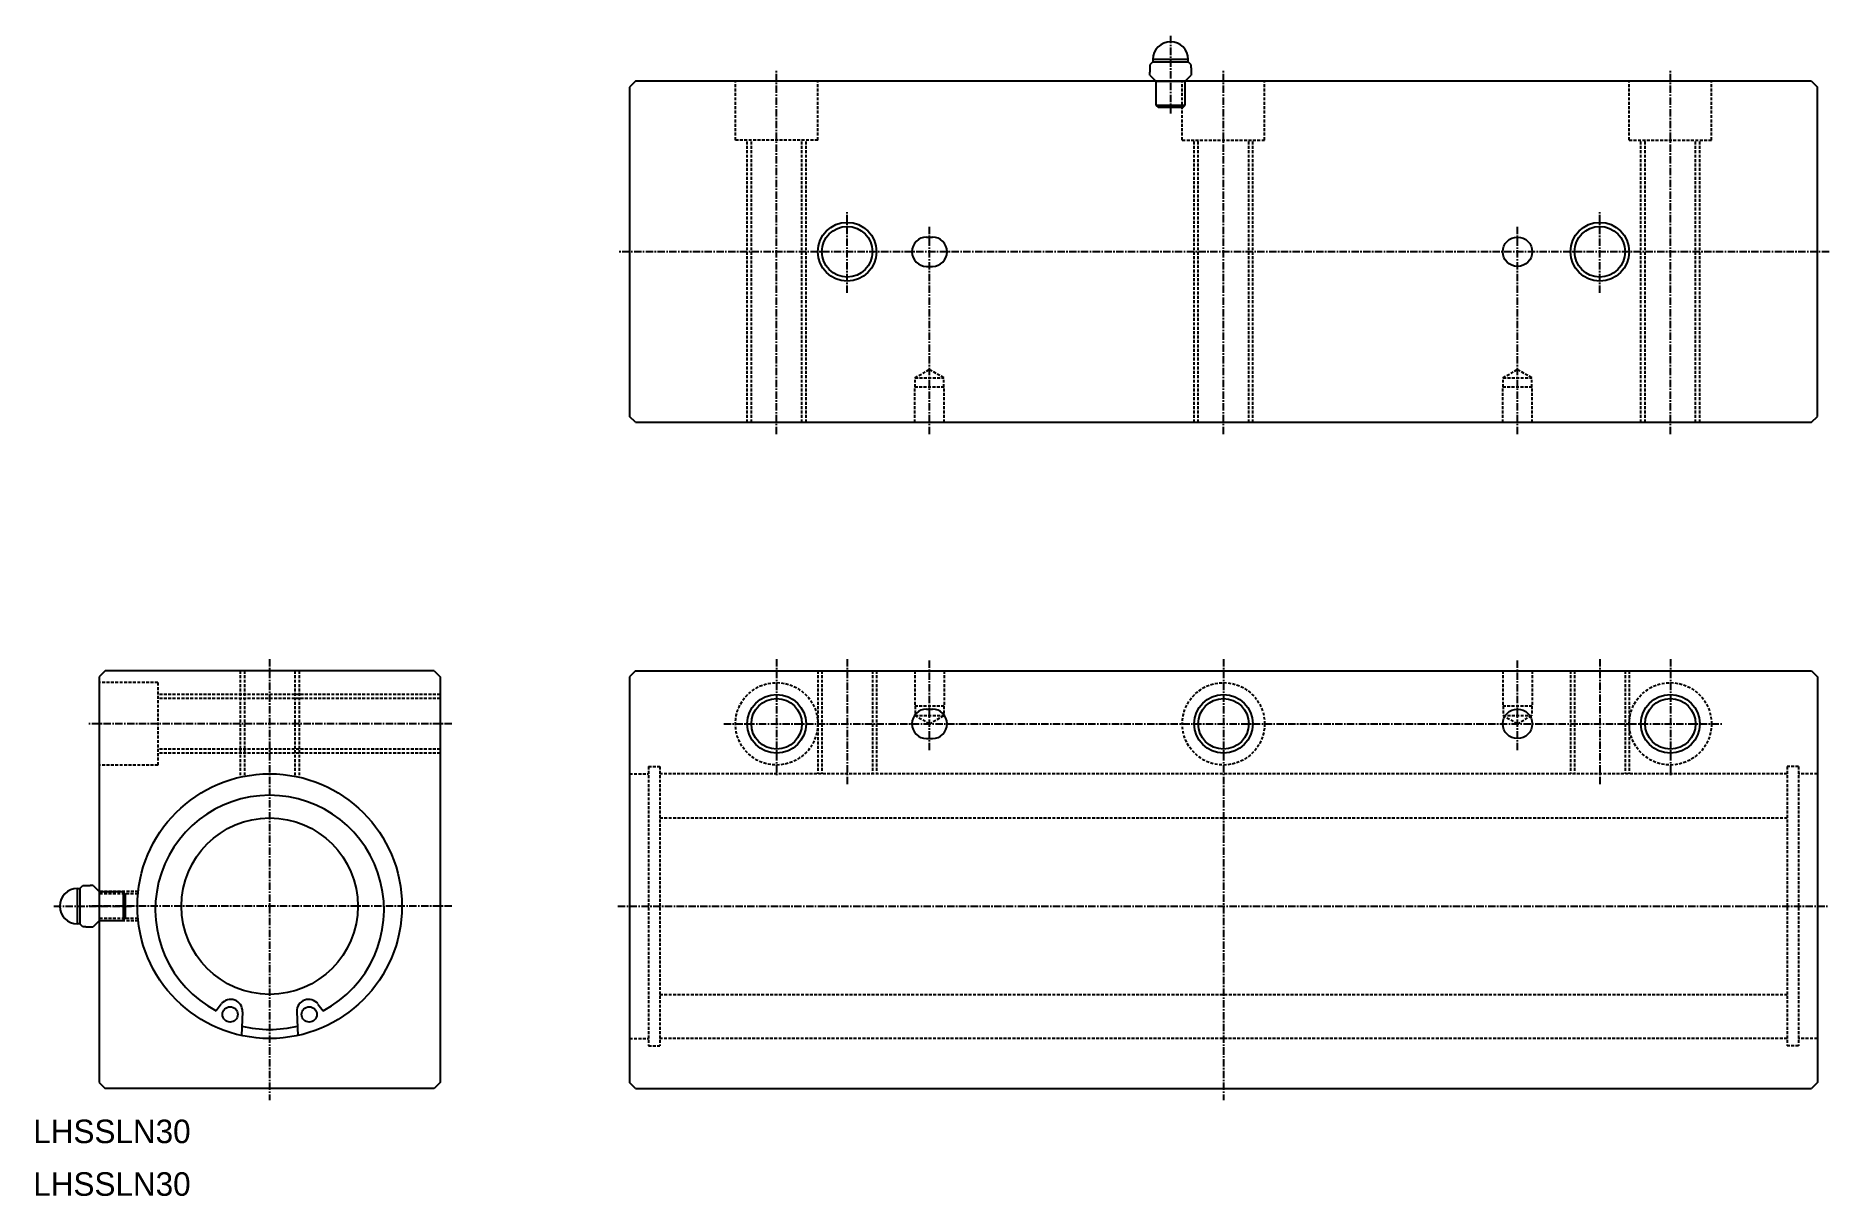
# Model space of a CAD drawing. Extents: x 590 to 895, y -854 to -657.
import ezdxf

# ---------------------------------------------------------------- set-up
doc = ezdxf.new("R2010")
doc.units = 0
for name, pattern in [('CENTER', [2, 1.25, -0.25, 0.25, -0.25]), ('DASHED', [0.75, 0.5, -0.25]), ('DOT', [0.5, 0.25, -0.25])]:
    doc.linetypes.add(name, pattern=pattern)
doc.layers.get('0').update_dxf_attribs({"linetype": 'CONTINUOUS'})
doc.layers.add('CENTER', color=1, linetype='CENTER')

# ---------------------------------------------------------------- blocks, each defined once
blk = doc.blocks.new('B')
at = {"color": 7, "linetype": 'CONTINUOUS'}
for p, q in [((3.4, 3), (3.9, 3.5)), ((3.9, 3.5), (4.441452, 3.5)), ((4.441452, 3.5), (5.158548, 3.5)), ((5.7, 3.5), (5.158548, 3.5)), ((5.7, 3.5), (6.7, 2.5)), ((3, 0), (3, 3)), ((3, 0), (3, 3)), ((3, 3), (3.4, 3)), ((3, -3), (3, 0)), ((3, -3), (3, 0)), ((3.4, 3), (3.4, -3)), ((6.7, 2.5), (6.7, -2.5)), ((6.7, 2.5), (10.767, 2.5)), ((10.767, 2.5), (10.767, -2.5)), ((10.767, 2.5), (11.2, 2.067)), ((11.2, -2.067), (11.2, 2.067)), ((3.4, -3), (3, -3)), ((3.9, -3.5), (3.4, -3)), ((6.7, -2.5), (5.7, -3.5)), ((10.767, -2.5), (6.7, -2.5)), ((11.2, -2.067), (10.767, -2.5)), ((4.441452, -3.5), (3.9, -3.5)), ((4.441452, -3.5), (5.158548, -3.5)), ((5.158548, -3.5), (5.7, -3.5))]:
    blk.add_line(p, q, dxfattribs=at)
for start, end in [(90, 180), (180, 270)]:
    blk.add_arc((3, 0), 3, start, end, dxfattribs=at)
at = {"layer": 'CENTER', "color": 1, "linetype": 'CENTER'}
blk.add_line((-1, 0), (12.2, 0), dxfattribs=at)
blk = doc.blocks.new('A')
at = {"color": 7, "linetype": 'CONTINUOUS'}
for p, q in [((0, -3), (-3, -3)), ((0, -3), (-3, -3)), ((-3, -3), (-3, -3.4)), ((3, -3), (0, -3)), ((3, -3), (0, -3)), ((3, -3.4), (3, -3)), ((-3, -3.4), (-3.5, -3.9)), ((-3.5, -3.9), (-3.5, -4.441452)), ((-3.5, -4.441452), (-3.5, -5.158548)), ((-3.5, -5.7), (-3.5, -5.158548)), ((-3.5, -5.7), (-2.5, -6.7)), ((-3, -3.4), (3, -3.4)), ((2.5, -6.7), (3.5, -5.7)), ((3.5, -3.9), (3, -3.4)), ((3.5, -4.441452), (3.5, -3.9)), ((3.5, -4.441452), (3.5, -5.158548)), ((3.5, -5.158548), (3.5, -5.7)), ((-2.5, -6.7), (2.5, -6.7)), ((-2.5, -6.7), (-2.5, -10.767)), ((2.5, -10.767), (2.5, -6.7)), ((-2.5, -10.767), (2.5, -10.767)), ((-2.5, -10.767), (-2.067, -11.2)), ((2.067, -11.2), (-2.067, -11.2)), ((2.067, -11.2), (2.5, -10.767))]:
    blk.add_line(p, q, dxfattribs=at)
for start, end in [(90, 180), (0, 90)]:
    blk.add_arc((0, -3), 3, start, end, dxfattribs=at)
at = {"layer": 'CENTER', "color": 1, "linetype": 'CENTER'}
blk.add_line((0, 1), (0, -12.2), dxfattribs=at)

msp = doc.modelspace()

# ---------------------------------------------------------------- linework, layer by layer
at = {"color": 7, "linetype": 'CONTINUOUS'}
for p, q in [((692.01, -664.25), (691.01, -665.25)), ((892.01, -664.25), (692.01, -664.25)), ((892.01, -664.25), (893.01, -665.25)), ((691.01, -665.25), (691.01, -721.25)), ((893.01, -721.25), (893.01, -665.25)), ((741.51, -690.75), (742.51, -690.75)), ((741.51, -695.75), (742.51, -695.75)), ((692.01, -722.25), (691.01, -721.25)), ((692.01, -722.25), (892.01, -722.25)), ((892.01, -722.25), (893.01, -721.25)), ((601.79, -764.51), (600.79, -765.51)), ((657.79, -764.51), (601.79, -764.51)), ((657.79, -764.51), (658.79, -765.51)), ((692.01, -764.51), (691.01, -765.51)), ((692.01, -764.51), (892.01, -764.51)), ((892.01, -764.51), (893.01, -765.51)), ((600.79, -765.51), (600.79, -834.51)), ((658.79, -765.51), (658.79, -834.51)), ((691.01, -765.51), (691.01, -834.51)), ((893.01, -765.51), (893.01, -834.51)), ((741.51, -771.01), (742.51, -771.01)), ((741.51, -776.01), (742.51, -776.01)), ((621.57, -821.15), (620.69, -822.3)), ((625.16, -822.45), (624.98, -826.49)), ((634.42, -822.45), (634.6, -826.49)), ((638.01, -821.15), (638.89, -822.3)), ((600.79, -834.51), (601.79, -835.51)), ((657.79, -835.51), (601.79, -835.51)), ((658.79, -834.51), (657.79, -835.51)), ((692.01, -835.51), (691.01, -834.51)), ((692.01, -835.51), (892.01, -835.51)), ((893.01, -834.51), (892.01, -835.51))]:
    msp.add_line(p, q, dxfattribs=at)
at = {"color": 3, "linetype": 'DASHED'}
for p, q in [((709.01, -674.25), (709.01, -664.25)), ((723.01, -674.25), (723.01, -664.25)), ((785.01, -674.25), (785.01, -664.25)), ((799.01, -674.25), (799.01, -664.25)), ((861.01, -674.25), (861.01, -664.25)), ((875.01, -674.25), (875.01, -664.25)), ((723.01, -674.25), (709.01, -674.25)), ((711.01, -722.25), (711.01, -674.25)), ((711.71, -722.25), (711.71, -674.25)), ((720.31, -722.25), (720.31, -674.25)), ((721.01, -722.25), (721.01, -674.25)), ((785.01, -674.25), (799.01, -674.25)), ((787.01, -722.25), (787.01, -674.25)), ((787.71, -722.25), (787.71, -674.25)), ((796.31, -722.25), (796.31, -674.25)), ((797.01, -722.25), (797.01, -674.25)), ((861.01, -674.25), (875.01, -674.25)), ((863.01, -722.25), (863.01, -674.25)), ((863.71, -722.25), (863.71, -674.25)), ((872.31, -722.25), (872.31, -674.25)), ((873.01, -722.25), (873.01, -674.25)), ((739.56, -714.66), (742.01, -713.25)), ((742.01, -713.25), (744.46, -714.66)), ((839.56, -714.66), (842.01, -713.25)), ((842.01, -713.25), (844.46, -714.66)), ((739.51, -722.25), (739.51, -716.25)), ((744.51, -716.25), (739.51, -716.25)), ((739.56, -716.25), (739.56, -714.66)), ((739.56, -714.66), (744.46, -714.66)), ((744.46, -716.25), (744.46, -714.66)), ((744.51, -722.25), (744.51, -716.25)), ((839.51, -722.25), (839.51, -716.25)), ((844.51, -716.25), (839.51, -716.25)), ((839.56, -716.25), (839.56, -714.66)), ((839.56, -714.66), (844.46, -714.66)), ((844.46, -716.25), (844.46, -714.66)), ((844.51, -722.25), (844.51, -716.25)), ((624.79, -764.51), (624.79, -782.57)), ((625.49, -764.51), (625.49, -782.42)), ((634.09, -764.51), (634.09, -782.42)), ((634.79, -764.51), (634.79, -782.57)), ((723.01, -764.51), (723.01, -782.01)), ((723.71, -764.51), (723.71, -782.01)), ((732.31, -764.51), (732.31, -782.01)), ((733.01, -764.51), (733.01, -782.01)), ((739.51, -764.51), (739.51, -770.51)), ((744.51, -764.51), (744.51, -770.51)), ((839.51, -764.51), (839.51, -770.51)), ((844.51, -764.51), (844.51, -770.51)), ((851.01, -764.51), (851.01, -782.01)), ((851.71, -764.51), (851.71, -782.01)), ((860.31, -764.51), (860.31, -782.01)), ((861.01, -764.51), (861.01, -782.01)), ((610.79, -766.51), (600.79, -766.51)), ((610.79, -766.51), (610.79, -780.51)), ((658.79, -768.51), (610.79, -768.51)), ((658.79, -769.21), (610.79, -769.21)), ((744.51, -770.51), (739.51, -770.51)), ((739.56, -770.51), (739.56, -772.09)), ((744.46, -770.51), (744.46, -772.09)), ((844.51, -770.51), (839.51, -770.51)), ((839.56, -770.51), (839.56, -772.09)), ((844.46, -770.51), (844.46, -772.09)), ((739.56, -772.09), (742.01, -773.51)), ((739.56, -772.09), (744.46, -772.09)), ((742.01, -773.51), (744.46, -772.09)), ((839.56, -772.09), (842.01, -773.51)), ((839.56, -772.09), (844.46, -772.09)), ((842.01, -773.51), (844.46, -772.09)), ((610.79, -780.51), (600.79, -780.51)), ((658.79, -777.81), (610.79, -777.81)), ((658.79, -778.51), (610.79, -778.51)), ((691.01, -782.01), (694.21, -782.01)), ((694.21, -780.76), (694.21, -828.26)), ((694.21, -780.76), (696.16, -780.76)), ((696.16, -780.76), (696.16, -828.26)), ((887.86, -782.01), (696.16, -782.01)), ((887.86, -780.76), (887.86, -828.26)), ((889.81, -780.76), (887.86, -780.76)), ((889.81, -780.76), (889.81, -828.26)), ((893.01, -782.01), (889.81, -782.01)), ((696.16, -789.51), (887.86, -789.51)), ((607.43, -802.01), (600.79, -802.01)), ((607.39, -802.41), (600.79, -802.41)), ((607.39, -806.61), (600.79, -806.61)), ((607.43, -807.01), (600.79, -807.01)), ((696.16, -819.51), (887.86, -819.51)), ((691.01, -827.01), (694.21, -827.01)), ((694.21, -828.26), (696.16, -828.26)), ((887.86, -827.01), (696.16, -827.01)), ((889.81, -828.26), (887.86, -828.26)), ((893.01, -827.01), (889.81, -827.01))]:
    msp.add_line(p, q, dxfattribs=at)
at = {"color": 12, "linetype": 'DOT'}
for p, q in [((716.05, -697.55), (716.05, -697.55)), ((720.53, -697.55), (720.53, -697.55)), ((787.49, -697.55), (787.49, -697.55)), ((791.97, -697.55), (791.97, -697.55)), ((863.49, -697.55), (863.49, -697.55)), ((867.97, -697.55), (867.97, -697.55))]:
    msp.add_line(p, q, dxfattribs=at)
at = {"color": 12, "linetype": 'CONTINUOUS'}
for p, q in [((634.09, -768.98), (634.09, -768.98)), ((634.09, -773.46), (634.09, -773.46))]:
    msp.add_line(p, q, dxfattribs=at)
at = {"color": 3, "linetype": 'CONTINUOUS'}
for centre in [(728.01, -693.25), (856.01, -693.25), (716.01, -773.51), (792.01, -773.51), (868.01, -773.51)]:
    msp.add_circle(centre, 5, dxfattribs=at)
at = {"color": 7, "linetype": 'CONTINUOUS'}
for centre, radius in [((728.01, -693.25), 4.3), ((856.01, -693.25), 4.3), ((842.01, -693.25), 2.5), ((716.01, -773.51), 4.3), ((792.01, -773.51), 4.3), ((842.01, -773.51), 2.5), ((868.01, -773.51), 4.3), ((629.79, -804.51), 22.5), ((629.79, -804.51), 15), ((623.06, -822.91), 1.3), ((636.52, -822.91), 1.3)]:
    msp.add_circle(centre, radius, dxfattribs=at)
at = {"color": 3, "linetype": 'DASHED'}
for centre in [(716.01, -773.51), (792.01, -773.51), (868.01, -773.51)]:
    msp.add_circle(centre, 7, dxfattribs=at)
at = {"color": 7, "linetype": 'CONTINUOUS'}
for centre, radius, start, end in [((741.51, -693.25), 2.5, 90, 270), ((742.51, -693.25), 2.5, 270, 90), ((741.51, -773.51), 2.5, 90, 270), ((742.51, -773.51), 2.5, 270, 90), ((629.79, -805.11), 19.45, 297.8957, 242.1043), ((623.16, -822.36), 2, 357.5067, 142.4943), ((636.42, -822.36), 2, 37.5057, 182.4933), ((629.79, -804.51), 20.95, 256.9236, 283.0764)]:
    msp.add_arc(centre, radius, start, end, dxfattribs=at)
at = {"color": 7}
for p in [(739.01, -693.25), (745.01, -693.25)]:
    msp.add_point(p, dxfattribs=at)
at = {"color": 9}
for p in [(739.01, -773.51), (745.01, -773.51)]:
    msp.add_point(p, dxfattribs=at)
at = {"layer": 'CENTER', "color": 1, "linetype": 'CENTER'}
for p, q in [((716.01, -724.25), (716.01, -662.25)), ((792.01, -724.25), (792.01, -662.25)), ((868.01, -724.25), (868.01, -662.25)), ((728.01, -700.25), (728.01, -686.25)), ((742.01, -724.25), (742.01, -688.75)), ((842.01, -724.25), (842.01, -688.75)), ((856.01, -700.25), (856.01, -686.25)), ((895.01, -693.25), (689.01, -693.25)), ((629.79, -762.51), (629.79, -837.51)), ((716.01, -762.51), (716.01, -782.51)), ((728.01, -762.51), (728.01, -784.01)), ((742.01, -778.01), (742.01, -762.51)), ((792.01, -762.51), (792.01, -837.51)), ((842.01, -778.01), (842.01, -762.51)), ((856.01, -762.51), (856.01, -784.01)), ((868.01, -762.51), (868.01, -782.51)), ((660.79, -773.51), (598.79, -773.51)), ((707.01, -773.51), (877.01, -773.51)), ((660.79, -804.51), (598.79, -804.51)), ((689.01, -804.51), (895.01, -804.51))]:
    msp.add_line(p, q, dxfattribs=at)

# ---------------------------------------------------------------- block references
at = {"color": 7, "linetype": 'CENTER'}
msp.add_blockref('A', (783.01, -657.55), dxfattribs=at)
at = {"color": 7, "linetype": 'CONTINUOUS'}
msp.add_blockref('B', (594.09, -804.51), dxfattribs=at)

# ---------------------------------------------------------------- texts
for p in [(589.59, -844.8), (589.59, -853.75)]:
    msp.add_text('LHSSLN30', height=4, dxfattribs=at).set_placement(p)

doc.saveas('drawing.dxf')
